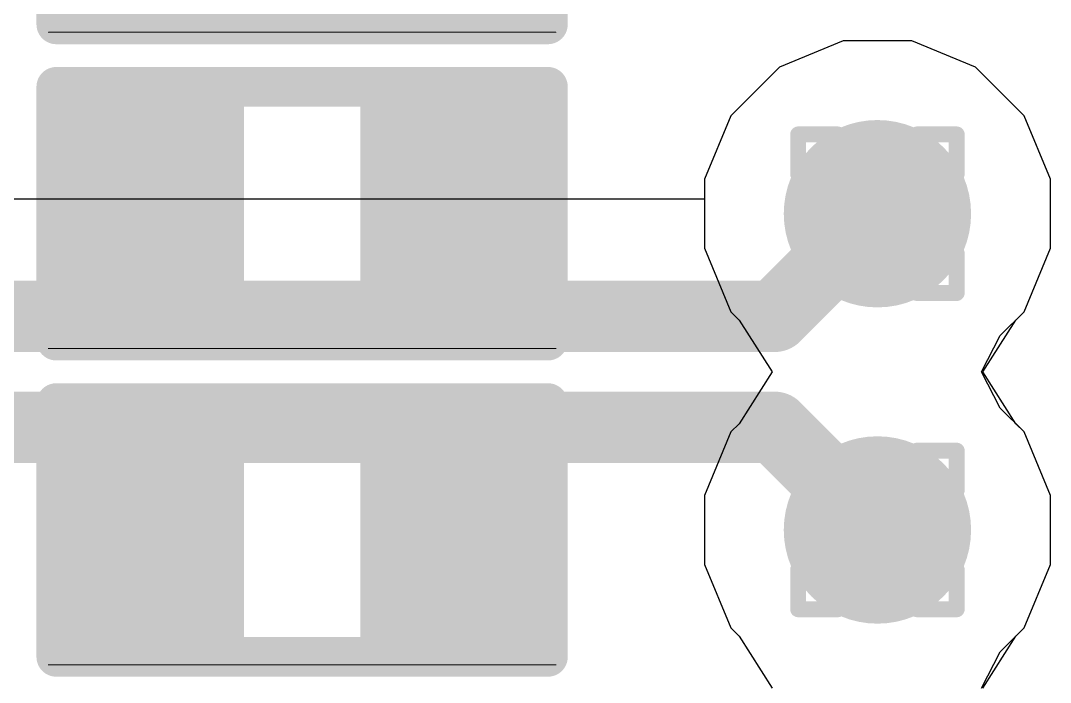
# Model space of a CAD drawing. Header units: inches. Extents: x -11 to 5379, y 0 to 5429.
# Drawn here: x 166.357 to 169.655, y 66.972 to 69.091 of the extents above; entities that cross this region are included whole.
import ezdxf

# ---------------------------------------------------------------- set-up
doc = ezdxf.new("R2010")
doc.units = ezdxf.units.IN
for name, color, linetype in [('Bottom Layer', 5, 'Continuous'), ('Drill Drawing', 1, 'Continuous'), ('GND', 16, 'Continuous'), ('PWR', 76, 'Continuous'), ('Top Layer', 1, 'Continuous'), ('Top Overlay', 2, 'Continuous'), ('Top Paste', 8, 'Continuous'), ('Top Solder', 216, 'Continuous'), ('Via Holes', 16, 'Continuous')]:
    doc.layers.add(name, color=color, linetype=linetype)

# ---------------------------------------------------------------- blocks, each defined once
blk = doc.blocks.new('R___0402_435')
at = {"layer": 'Top Layer'}
for points in [[(-0.6985, -0.3175), (-0.6985, 0.3175), (-0.2413, 0.3175), (-0.2413, -0.3175)], [(0.2413, -0.3175), (0.2413, 0.3175), (0.6985, 0.3175), (0.6985, -0.3175)]]:
    blk.add_hatch(color=1, dxfattribs=at).paths.add_polyline_path(points)
at = {"layer": 'Top Paste'}
for points in [[(-0.6985, -0.3175), (-0.6985, 0.3175), (-0.2413, 0.3175), (-0.2413, -0.3175)], [(0.2413, -0.3175), (0.2413, 0.3175), (0.6985, 0.3175), (0.6985, -0.3175)]]:
    blk.add_hatch(color=8, dxfattribs=at).paths.add_polyline_path(points)
at = {"layer": 'Top Solder'}
for points in [[(-0.7535, -0.3725), (-0.7535, 0.3725), (-0.1863, 0.3725), (-0.1863, -0.3725)], [(0.1863, -0.3725), (0.1863, 0.3725), (0.7535, 0.3725), (0.7535, -0.3725)]]:
    blk.add_hatch(color=216, dxfattribs=at).paths.add_polyline_path(points)
at = {"layer": 'Top Overlay'}
for points in [[(-0.7874, -0.4064, 0.127, 0.127, 0), (-0.7874, 0.4064, 0.127, 0.127, 0)], [(-0.7874, 0.4064, 0.127, 0.127, 0), (0.7874, 0.4064, 0.127, 0.127, 0)], [(0.7874, -0.4064, 0.127, 0.127, 0), (0.7874, 0.4064, 0.127, 0.127, 0)], [(-0.7874, -0.4064, 0.127, 0.127, 0), (0.7874, -0.4064, 0.127, 0.127, 0)], [(-0.8128, -0.4318, 0.00323, 0.00323, 0), (0.8128, -0.4318, 0.00323, 0.00323, 0)]]:
    blk.add_lwpolyline(points, format="xyseb", dxfattribs=at)
for points in [[(-0.8191, 0.4064, 0.0635, 0.0635, 1), (-0.7556, 0.4064, 0.0635, 0.0635, 1)], [(-0.8191, 0.4064, 0.0635, 0.0635, 1), (-0.7556, 0.4064, 0.0635, 0.0635, 1)], [(0.7556, 0.4064, 0.0635, 0.0635, 1), (0.8191, 0.4064, 0.0635, 0.0635, 1)], [(0.7556, 0.4064, 0.0635, 0.0635, 1), (0.8191, 0.4064, 0.0635, 0.0635, 1)], [(-0.8191, -0.4064, 0.0635, 0.0635, 1), (-0.7556, -0.4064, 0.0635, 0.0635, 1)], [(-0.8191, -0.4064, 0.0635, 0.0635, 1), (-0.7556, -0.4064, 0.0635, 0.0635, 1)], [(0.7556, -0.4064, 0.0635, 0.0635, 1), (0.8191, -0.4064, 0.0635, 0.0635, 1)], [(0.7556, -0.4064, 0.0635, 0.0635, 1), (0.8191, -0.4064, 0.0635, 0.0635, 1)], [(-0.8136, -0.4318, 0.00161, 0.00161, 1), (-0.812, -0.4318, 0.00161, 0.00161, 1)], [(0.812, -0.4318, 0.00161, 0.00161, 1), (0.8136, -0.4318, 0.00161, 0.00161, 1)]]:
    blk.add_lwpolyline(points, format="xyseb", close=True, dxfattribs=at)
blk = doc.blocks.new('R___0402_437')
at = {"layer": 'Top Layer'}
for points in [[(-0.6985, -0.3175), (-0.6985, 0.3175), (-0.2413, 0.3175), (-0.2413, -0.3175)], [(0.2413, -0.3175), (0.2413, 0.3175), (0.6985, 0.3175), (0.6985, -0.3175)]]:
    blk.add_hatch(color=1, dxfattribs=at).paths.add_polyline_path(points)
at = {"layer": 'Top Paste'}
for points in [[(-0.6985, -0.3175), (-0.6985, 0.3175), (-0.2413, 0.3175), (-0.2413, -0.3175)], [(0.2413, -0.3175), (0.2413, 0.3175), (0.6985, 0.3175), (0.6985, -0.3175)]]:
    blk.add_hatch(color=8, dxfattribs=at).paths.add_polyline_path(points)
at = {"layer": 'Top Solder'}
for points in [[(-0.7535, -0.3725), (-0.7535, 0.3725), (-0.1863, 0.3725), (-0.1863, -0.3725)], [(0.1863, -0.3725), (0.1863, 0.3725), (0.7535, 0.3725), (0.7535, -0.3725)]]:
    blk.add_hatch(color=216, dxfattribs=at).paths.add_polyline_path(points)
at = {"layer": 'Top Overlay'}
for points in [[(-0.7874, -0.4064, 0.127, 0.127, 0), (-0.7874, 0.4064, 0.127, 0.127, 0)], [(-0.7874, 0.4064, 0.127, 0.127, 0), (0.7874, 0.4064, 0.127, 0.127, 0)], [(0.7874, -0.4064, 0.127, 0.127, 0), (0.7874, 0.4064, 0.127, 0.127, 0)], [(-0.7874, -0.4064, 0.127, 0.127, 0), (0.7874, -0.4064, 0.127, 0.127, 0)], [(-0.8128, -0.4318, 0.00323, 0.00323, 0), (0.8128, -0.4318, 0.00323, 0.00323, 0)]]:
    blk.add_lwpolyline(points, format="xyseb", dxfattribs=at)
for points in [[(-0.8191, 0.4064, 0.0635, 0.0635, 1), (-0.7556, 0.4064, 0.0635, 0.0635, 1)], [(-0.8191, 0.4064, 0.0635, 0.0635, 1), (-0.7556, 0.4064, 0.0635, 0.0635, 1)], [(0.7556, 0.4064, 0.0635, 0.0635, 1), (0.8191, 0.4064, 0.0635, 0.0635, 1)], [(0.7556, 0.4064, 0.0635, 0.0635, 1), (0.8191, 0.4064, 0.0635, 0.0635, 1)], [(-0.8191, -0.4064, 0.0635, 0.0635, 1), (-0.7556, -0.4064, 0.0635, 0.0635, 1)], [(-0.8191, -0.4064, 0.0635, 0.0635, 1), (-0.7556, -0.4064, 0.0635, 0.0635, 1)], [(0.7556, -0.4064, 0.0635, 0.0635, 1), (0.8191, -0.4064, 0.0635, 0.0635, 1)], [(0.7556, -0.4064, 0.0635, 0.0635, 1), (0.8191, -0.4064, 0.0635, 0.0635, 1)], [(-0.8136, -0.4318, 0.00161, 0.00161, 1), (-0.812, -0.4318, 0.00161, 0.00161, 1)], [(0.812, -0.4318, 0.00161, 0.00161, 1), (0.8136, -0.4318, 0.00161, 0.00161, 1)]]:
    blk.add_lwpolyline(points, format="xyseb", close=True, dxfattribs=at)
blk = doc.blocks.new('R___0402_438')
at = {"layer": 'Top Layer'}
for points in [[(-0.6985, -0.3175), (-0.6985, 0.3175), (-0.2413, 0.3175), (-0.2413, -0.3175)], [(0.2413, -0.3175), (0.2413, 0.3175), (0.6985, 0.3175), (0.6985, -0.3175)]]:
    blk.add_hatch(color=1, dxfattribs=at).paths.add_polyline_path(points)
at = {"layer": 'Top Paste'}
for points in [[(-0.6985, -0.3175), (-0.6985, 0.3175), (-0.2413, 0.3175), (-0.2413, -0.3175)], [(0.2413, -0.3175), (0.2413, 0.3175), (0.6985, 0.3175), (0.6985, -0.3175)]]:
    blk.add_hatch(color=8, dxfattribs=at).paths.add_polyline_path(points)
at = {"layer": 'Top Solder'}
for points in [[(-0.7535, -0.3725), (-0.7535, 0.3725), (-0.1863, 0.3725), (-0.1863, -0.3725)], [(0.1863, -0.3725), (0.1863, 0.3725), (0.7535, 0.3725), (0.7535, -0.3725)]]:
    blk.add_hatch(color=216, dxfattribs=at).paths.add_polyline_path(points)
at = {"layer": 'Top Overlay'}
for points in [[(-0.7874, -0.4064, 0.127, 0.127, 0), (-0.7874, 0.4064, 0.127, 0.127, 0)], [(-0.7874, 0.4064, 0.127, 0.127, 0), (0.7874, 0.4064, 0.127, 0.127, 0)], [(0.7874, -0.4064, 0.127, 0.127, 0), (0.7874, 0.4064, 0.127, 0.127, 0)], [(-0.7874, -0.4064, 0.127, 0.127, 0), (0.7874, -0.4064, 0.127, 0.127, 0)], [(-0.8128, -0.4318, 0.00323, 0.00323, 0), (0.8128, -0.4318, 0.00323, 0.00323, 0)]]:
    blk.add_lwpolyline(points, format="xyseb", dxfattribs=at)
for points in [[(-0.8191, 0.4064, 0.0635, 0.0635, 1), (-0.7556, 0.4064, 0.0635, 0.0635, 1)], [(-0.8191, 0.4064, 0.0635, 0.0635, 1), (-0.7556, 0.4064, 0.0635, 0.0635, 1)], [(0.7556, 0.4064, 0.0635, 0.0635, 1), (0.8191, 0.4064, 0.0635, 0.0635, 1)], [(0.7556, 0.4064, 0.0635, 0.0635, 1), (0.8191, 0.4064, 0.0635, 0.0635, 1)], [(-0.8191, -0.4064, 0.0635, 0.0635, 1), (-0.7556, -0.4064, 0.0635, 0.0635, 1)], [(-0.8191, -0.4064, 0.0635, 0.0635, 1), (-0.7556, -0.4064, 0.0635, 0.0635, 1)], [(0.7556, -0.4064, 0.0635, 0.0635, 1), (0.8191, -0.4064, 0.0635, 0.0635, 1)], [(0.7556, -0.4064, 0.0635, 0.0635, 1), (0.8191, -0.4064, 0.0635, 0.0635, 1)], [(-0.8136, -0.4318, 0.00161, 0.00161, 1), (-0.812, -0.4318, 0.00161, 0.00161, 1)], [(0.812, -0.4318, 0.00161, 0.00161, 1), (0.8136, -0.4318, 0.00161, 0.00161, 1)]]:
    blk.add_lwpolyline(points, format="xyseb", close=True, dxfattribs=at)

msp = doc.modelspace()

# ---------------------------------------------------------------- hatches: boundary and pattern name
at = {"layer": 'Bottom Layer'}
h = msp.add_hatch(color=5, dxfattribs=at)
edge = h.paths.add_edge_path()
edge.add_arc((169.1014, 68.4729), 0.3, 0, 360)
h = msp.add_hatch(color=5, dxfattribs=at)
edge = h.paths.add_edge_path()
edge.add_arc((169.1014, 67.4602), 0.3, 0, 360)
at = {"layer": 'GND'}
h = msp.add_hatch(color=16, dxfattribs=at)
edge = h.paths.add_edge_path()
edge.add_arc((169.1014, 68.4729), 0.3, 0, 360)
h = msp.add_hatch(color=16, dxfattribs=at)
edge = h.paths.add_edge_path()
edge.add_arc((169.1014, 67.4602), 0.3, 0, 360)
at = {"layer": 'PWR'}
h = msp.add_hatch(color=76, dxfattribs=at)
edge = h.paths.add_edge_path()
edge.add_arc((169.1014, 68.4729), 0.3, 0, 360)
h = msp.add_hatch(color=76, dxfattribs=at)
edge = h.paths.add_edge_path()
edge.add_arc((169.1014, 67.4602), 0.3, 0, 360)
at = {"layer": 'Top Layer'}
h = msp.add_hatch(color=1, dxfattribs=at)
edge = h.paths.add_edge_path()
edge.add_arc((169.1014, 68.4729), 0.3, 0, 360)
h = msp.add_hatch(color=1, dxfattribs=at)
edge = h.paths.add_edge_path()
edge.add_arc((169.1014, 67.4602), 0.3, 0, 360)
at = {"layer": 'Via Holes'}
h = msp.add_hatch(color=7, dxfattribs=at)
edge = h.paths.add_edge_path()
edge.add_arc((169.1014, 68.4729), 0.15, 0, 360)
h = msp.add_hatch(color=7, dxfattribs=at)
edge = h.paths.add_edge_path()
edge.add_arc((169.1014, 67.4602), 0.15, 0, 360)

# ---------------------------------------------------------------- linework, layer by layer
at = {"layer": 'Bottom Layer'}
for p, q in [((168.9912, 69.0269), (168.7876, 68.9426)), ((169.2116, 69.0269), (168.9912, 69.0269)), ((169.4152, 68.9426), (169.2116, 69.0269)), ((168.7876, 68.9426), (168.6318, 68.7867)), ((169.5711, 68.7867), (169.4152, 68.9426)), ((168.6318, 68.7867), (168.5474, 68.5831)), ((169.6554, 68.5831), (169.5711, 68.7867)), ((168.5474, 68.5831), (168.5474, 68.5199)), ((169.6554, 68.3627), (169.6554, 68.5831)), ((168.5474, 68.5199), (165.2289, 68.5199)), ((169.5711, 68.1591), (169.6554, 68.3627)), ((169.4947, 68.0827), (169.5711, 68.1591)), ((169.4343, 67.9666), (169.4947, 68.0827)), ((169.4947, 67.8504), (169.4343, 67.9666)), ((169.5711, 67.774), (169.4947, 67.8504)), ((169.6554, 67.5704), (169.5711, 67.774)), ((169.6554, 67.35), (169.6554, 67.5704)), ((169.5711, 67.1464), (169.6554, 67.35)), ((169.4947, 67.07), (169.5711, 67.1464)), ((169.4343, 66.9539), (169.4947, 67.07))]:
    msp.add_line(p, q, dxfattribs=at)
for points in [[(168.7729, 68.1444, 0.2286, 0.2286, 0), (169.1014, 68.4729, 0.2286, 0.2286, 0)], [(165.0733, 68.1444, 0.2286, 0.2286, 0), (168.7729, 68.1444, 0.2286, 0.2286, 0)], [(164.926, 67.7888, 0.2286, 0.2286, 0), (168.7729, 67.7888, 0.2286, 0.2286, 0)], [(168.7729, 67.7888, 0.2286, 0.2286, 0), (169.1014, 67.4602, 0.2286, 0.2286, 0)]]:
    msp.add_lwpolyline(points, format="xyseb", dxfattribs=at)
for points in [[(169.0443, 68.4729, 0.1143, 0.1143, 1), (169.1586, 68.4729, 0.1143, 0.1143, 1)], [(168.7157, 68.1444, 0.1143, 0.1143, 1), (168.83, 68.1444, 0.1143, 0.1143, 1)], [(168.7157, 68.1444, 0.1143, 0.1143, 1), (168.83, 68.1444, 0.1143, 0.1143, 1)], [(168.7157, 67.7888, 0.1143, 0.1143, 1), (168.83, 67.7888, 0.1143, 0.1143, 1)], [(168.7157, 67.7888, 0.1143, 0.1143, 1), (168.83, 67.7888, 0.1143, 0.1143, 1)], [(169.0443, 67.4602, 0.1143, 0.1143, 1), (169.1586, 67.4602, 0.1143, 0.1143, 1)]]:
    msp.add_lwpolyline(points, format="xyseb", close=True, dxfattribs=at)
at = {"layer": 'Drill Drawing'}
for points in [[(168.8474, 68.5999, 0.0508, 0.0508, 0), (168.8474, 68.7269, 0.0508, 0.0508, 0)], [(168.8474, 68.7269, 0.0508, 0.0508, 0), (168.9744, 68.7269, 0.0508, 0.0508, 0)], [(168.9744, 68.7269, 0.0508, 0.0508, 0), (169.1014, 68.5999, 0.0508, 0.0508, 0)], [(169.1014, 68.5999, 0.0508, 0.0508, 0), (169.2284, 68.7269, 0.0508, 0.0508, 0)], [(169.2284, 68.7269, 0.0508, 0.0508, 0), (169.3554, 68.7269, 0.0508, 0.0508, 0)], [(169.3554, 68.5999, 0.0508, 0.0508, 0), (169.3554, 68.7269, 0.0508, 0.0508, 0)], [(168.8474, 68.5999, 0.0508, 0.0508, 0), (168.9744, 68.4729, 0.0508, 0.0508, 0)], [(169.2284, 68.4729, 0.0508, 0.0508, 0), (169.3554, 68.5999, 0.0508, 0.0508, 0)], [(168.8474, 68.3459, 0.0508, 0.0508, 0), (168.9744, 68.4729, 0.0508, 0.0508, 0)], [(169.2284, 68.4729, 0.0508, 0.0508, 0), (169.3554, 68.3459, 0.0508, 0.0508, 0)], [(168.8474, 68.2189, 0.0508, 0.0508, 0), (168.8474, 68.3459, 0.0508, 0.0508, 0)], [(168.9744, 68.2189, 0.0508, 0.0508, 0), (169.1014, 68.3459, 0.0508, 0.0508, 0)], [(169.1014, 68.3459, 0.0508, 0.0508, 0), (169.2284, 68.2189, 0.0508, 0.0508, 0)], [(169.3554, 68.2189, 0.0508, 0.0508, 0), (169.3554, 68.3459, 0.0508, 0.0508, 0)], [(168.8474, 68.2189, 0.0508, 0.0508, 0), (168.9744, 68.2189, 0.0508, 0.0508, 0)], [(169.2284, 68.2189, 0.0508, 0.0508, 0), (169.3554, 68.2189, 0.0508, 0.0508, 0)], [(168.8474, 67.5872, 0.0508, 0.0508, 0), (168.8474, 67.7142, 0.0508, 0.0508, 0)], [(168.8474, 67.7142, 0.0508, 0.0508, 0), (168.9744, 67.7142, 0.0508, 0.0508, 0)], [(168.9744, 67.7142, 0.0508, 0.0508, 0), (169.1014, 67.5872, 0.0508, 0.0508, 0)], [(169.1014, 67.5872, 0.0508, 0.0508, 0), (169.2284, 67.7142, 0.0508, 0.0508, 0)], [(169.2284, 67.7142, 0.0508, 0.0508, 0), (169.3554, 67.7142, 0.0508, 0.0508, 0)], [(169.3554, 67.5872, 0.0508, 0.0508, 0), (169.3554, 67.7142, 0.0508, 0.0508, 0)], [(168.8474, 67.5872, 0.0508, 0.0508, 0), (168.9744, 67.4602, 0.0508, 0.0508, 0)], [(169.2284, 67.4602, 0.0508, 0.0508, 0), (169.3554, 67.5872, 0.0508, 0.0508, 0)], [(168.8474, 67.3332, 0.0508, 0.0508, 0), (168.9744, 67.4602, 0.0508, 0.0508, 0)], [(169.2284, 67.4602, 0.0508, 0.0508, 0), (169.3554, 67.3332, 0.0508, 0.0508, 0)], [(168.8474, 67.2062, 0.0508, 0.0508, 0), (168.8474, 67.3332, 0.0508, 0.0508, 0)], [(168.9744, 67.2062, 0.0508, 0.0508, 0), (169.1014, 67.3332, 0.0508, 0.0508, 0)], [(169.1014, 67.3332, 0.0508, 0.0508, 0), (169.2284, 67.2062, 0.0508, 0.0508, 0)], [(169.3554, 67.2062, 0.0508, 0.0508, 0), (169.3554, 67.3332, 0.0508, 0.0508, 0)], [(168.8474, 67.2062, 0.0508, 0.0508, 0), (168.9744, 67.2062, 0.0508, 0.0508, 0)], [(169.2284, 67.2062, 0.0508, 0.0508, 0), (169.3554, 67.2062, 0.0508, 0.0508, 0)]]:
    msp.add_lwpolyline(points, format="xyseb", dxfattribs=at)
for points in [[(168.8347, 68.7269, 0.0254, 0.0254, 1), (168.8601, 68.7269, 0.0254, 0.0254, 1)], [(168.8347, 68.7269, 0.0254, 0.0254, 1), (168.8601, 68.7269, 0.0254, 0.0254, 1)], [(168.9617, 68.7269, 0.0254, 0.0254, 1), (168.9871, 68.7269, 0.0254, 0.0254, 1)], [(168.9617, 68.7269, 0.0254, 0.0254, 1), (168.9871, 68.7269, 0.0254, 0.0254, 1)], [(169.2157, 68.7269, 0.0254, 0.0254, 1), (169.2411, 68.7269, 0.0254, 0.0254, 1)], [(169.2157, 68.7269, 0.0254, 0.0254, 1), (169.2411, 68.7269, 0.0254, 0.0254, 1)], [(169.3427, 68.7269, 0.0254, 0.0254, 1), (169.3681, 68.7269, 0.0254, 0.0254, 1)], [(169.3427, 68.7269, 0.0254, 0.0254, 1), (169.3681, 68.7269, 0.0254, 0.0254, 1)], [(168.8347, 68.5999, 0.0254, 0.0254, 1), (168.8601, 68.5999, 0.0254, 0.0254, 1)], [(168.8347, 68.5999, 0.0254, 0.0254, 1), (168.8601, 68.5999, 0.0254, 0.0254, 1)], [(169.0887, 68.5999, 0.0254, 0.0254, 1), (169.1141, 68.5999, 0.0254, 0.0254, 1)], [(169.0887, 68.5999, 0.0254, 0.0254, 1), (169.1141, 68.5999, 0.0254, 0.0254, 1)], [(169.3427, 68.5999, 0.0254, 0.0254, 1), (169.3681, 68.5999, 0.0254, 0.0254, 1)], [(169.3427, 68.5999, 0.0254, 0.0254, 1), (169.3681, 68.5999, 0.0254, 0.0254, 1)], [(168.9617, 68.4729, 0.0254, 0.0254, 1), (168.9871, 68.4729, 0.0254, 0.0254, 1)], [(168.9617, 68.4729, 0.0254, 0.0254, 1), (168.9871, 68.4729, 0.0254, 0.0254, 1)], [(169.2157, 68.4729, 0.0254, 0.0254, 1), (169.2411, 68.4729, 0.0254, 0.0254, 1)], [(169.2157, 68.4729, 0.0254, 0.0254, 1), (169.2411, 68.4729, 0.0254, 0.0254, 1)], [(168.8347, 68.3459, 0.0254, 0.0254, 1), (168.8601, 68.3459, 0.0254, 0.0254, 1)], [(168.8347, 68.3459, 0.0254, 0.0254, 1), (168.8601, 68.3459, 0.0254, 0.0254, 1)], [(169.0887, 68.3459, 0.0254, 0.0254, 1), (169.1141, 68.3459, 0.0254, 0.0254, 1)], [(169.0887, 68.3459, 0.0254, 0.0254, 1), (169.1141, 68.3459, 0.0254, 0.0254, 1)], [(169.3427, 68.3459, 0.0254, 0.0254, 1), (169.3681, 68.3459, 0.0254, 0.0254, 1)], [(169.3427, 68.3459, 0.0254, 0.0254, 1), (169.3681, 68.3459, 0.0254, 0.0254, 1)], [(168.8347, 68.2189, 0.0254, 0.0254, 1), (168.8601, 68.2189, 0.0254, 0.0254, 1)], [(168.8347, 68.2189, 0.0254, 0.0254, 1), (168.8601, 68.2189, 0.0254, 0.0254, 1)], [(168.9617, 68.2189, 0.0254, 0.0254, 1), (168.9871, 68.2189, 0.0254, 0.0254, 1)], [(168.9617, 68.2189, 0.0254, 0.0254, 1), (168.9871, 68.2189, 0.0254, 0.0254, 1)], [(169.2157, 68.2189, 0.0254, 0.0254, 1), (169.2411, 68.2189, 0.0254, 0.0254, 1)], [(169.2157, 68.2189, 0.0254, 0.0254, 1), (169.2411, 68.2189, 0.0254, 0.0254, 1)], [(169.3427, 68.2189, 0.0254, 0.0254, 1), (169.3681, 68.2189, 0.0254, 0.0254, 1)], [(169.3427, 68.2189, 0.0254, 0.0254, 1), (169.3681, 68.2189, 0.0254, 0.0254, 1)], [(168.8347, 67.7142, 0.0254, 0.0254, 1), (168.8601, 67.7142, 0.0254, 0.0254, 1)], [(168.8347, 67.7142, 0.0254, 0.0254, 1), (168.8601, 67.7142, 0.0254, 0.0254, 1)], [(168.9617, 67.7142, 0.0254, 0.0254, 1), (168.9871, 67.7142, 0.0254, 0.0254, 1)], [(168.9617, 67.7142, 0.0254, 0.0254, 1), (168.9871, 67.7142, 0.0254, 0.0254, 1)], [(169.2157, 67.7142, 0.0254, 0.0254, 1), (169.2411, 67.7142, 0.0254, 0.0254, 1)], [(169.2157, 67.7142, 0.0254, 0.0254, 1), (169.2411, 67.7142, 0.0254, 0.0254, 1)], [(169.3427, 67.7142, 0.0254, 0.0254, 1), (169.3681, 67.7142, 0.0254, 0.0254, 1)], [(169.3427, 67.7142, 0.0254, 0.0254, 1), (169.3681, 67.7142, 0.0254, 0.0254, 1)], [(168.8347, 67.5872, 0.0254, 0.0254, 1), (168.8601, 67.5872, 0.0254, 0.0254, 1)], [(168.8347, 67.5872, 0.0254, 0.0254, 1), (168.8601, 67.5872, 0.0254, 0.0254, 1)], [(169.0887, 67.5872, 0.0254, 0.0254, 1), (169.1141, 67.5872, 0.0254, 0.0254, 1)], [(169.0887, 67.5872, 0.0254, 0.0254, 1), (169.1141, 67.5872, 0.0254, 0.0254, 1)], [(169.3427, 67.5872, 0.0254, 0.0254, 1), (169.3681, 67.5872, 0.0254, 0.0254, 1)], [(169.3427, 67.5872, 0.0254, 0.0254, 1), (169.3681, 67.5872, 0.0254, 0.0254, 1)], [(168.9617, 67.4602, 0.0254, 0.0254, 1), (168.9871, 67.4602, 0.0254, 0.0254, 1)], [(168.9617, 67.4602, 0.0254, 0.0254, 1), (168.9871, 67.4602, 0.0254, 0.0254, 1)], [(169.2157, 67.4602, 0.0254, 0.0254, 1), (169.2411, 67.4602, 0.0254, 0.0254, 1)], [(169.2157, 67.4602, 0.0254, 0.0254, 1), (169.2411, 67.4602, 0.0254, 0.0254, 1)], [(168.8347, 67.3332, 0.0254, 0.0254, 1), (168.8601, 67.3332, 0.0254, 0.0254, 1)], [(168.8347, 67.3332, 0.0254, 0.0254, 1), (168.8601, 67.3332, 0.0254, 0.0254, 1)], [(169.0887, 67.3332, 0.0254, 0.0254, 1), (169.1141, 67.3332, 0.0254, 0.0254, 1)], [(169.0887, 67.3332, 0.0254, 0.0254, 1), (169.1141, 67.3332, 0.0254, 0.0254, 1)], [(169.3427, 67.3332, 0.0254, 0.0254, 1), (169.3681, 67.3332, 0.0254, 0.0254, 1)], [(169.3427, 67.3332, 0.0254, 0.0254, 1), (169.3681, 67.3332, 0.0254, 0.0254, 1)], [(168.8347, 67.2062, 0.0254, 0.0254, 1), (168.8601, 67.2062, 0.0254, 0.0254, 1)], [(168.8347, 67.2062, 0.0254, 0.0254, 1), (168.8601, 67.2062, 0.0254, 0.0254, 1)], [(168.9617, 67.2062, 0.0254, 0.0254, 1), (168.9871, 67.2062, 0.0254, 0.0254, 1)], [(168.9617, 67.2062, 0.0254, 0.0254, 1), (168.9871, 67.2062, 0.0254, 0.0254, 1)], [(169.2157, 67.2062, 0.0254, 0.0254, 1), (169.2411, 67.2062, 0.0254, 0.0254, 1)], [(169.2157, 67.2062, 0.0254, 0.0254, 1), (169.2411, 67.2062, 0.0254, 0.0254, 1)], [(169.3427, 67.2062, 0.0254, 0.0254, 1), (169.3681, 67.2062, 0.0254, 0.0254, 1)], [(169.3427, 67.2062, 0.0254, 0.0254, 1), (169.3681, 67.2062, 0.0254, 0.0254, 1)]]:
    msp.add_lwpolyline(points, format="xyseb", close=True, dxfattribs=at)
at = {"layer": 'GND'}
for p, q in [((168.9912, 69.0269), (168.7876, 68.9426)), ((169.2116, 69.0269), (168.9912, 69.0269)), ((169.4152, 68.9426), (169.2116, 69.0269)), ((168.7876, 68.9426), (168.6318, 68.7867)), ((169.5711, 68.7867), (169.4152, 68.9426)), ((168.6318, 68.7867), (168.5474, 68.5831)), ((169.6554, 68.5831), (169.5711, 68.7867)), ((168.5474, 68.5831), (168.5474, 68.3627)), ((169.6554, 68.3627), (169.6554, 68.5831)), ((168.5474, 68.3627), (168.6318, 68.1591)), ((169.5711, 68.1591), (169.6554, 68.3627)), ((168.6318, 68.1591), (168.6584, 68.1325)), ((169.5445, 68.1325), (169.5711, 68.1591)), ((168.6584, 68.1325), (168.7642, 67.9666)), ((169.4386, 67.9666), (169.5445, 68.1325)), ((168.7642, 67.9666), (168.6584, 67.8006)), ((169.5445, 67.8006), (169.4386, 67.9666)), ((168.6584, 67.8006), (168.6318, 67.774)), ((169.5711, 67.774), (169.5445, 67.8006)), ((168.6318, 67.774), (168.5474, 67.5704)), ((169.6554, 67.5704), (169.5711, 67.774)), ((168.5474, 67.5704), (168.5474, 67.35)), ((169.6554, 67.35), (169.6554, 67.5704)), ((168.5474, 67.35), (168.6318, 67.1464)), ((169.5711, 67.1464), (169.6554, 67.35)), ((168.6318, 67.1464), (168.6584, 67.1198)), ((169.5445, 67.1198), (169.5711, 67.1464)), ((168.6584, 67.1198), (168.7642, 66.9539)), ((169.4386, 66.9539), (169.5445, 67.1198))]:
    msp.add_line(p, q, dxfattribs=at)
at = {"layer": 'PWR'}
for p, q in [((168.9912, 69.0269), (168.7876, 68.9426)), ((169.2116, 69.0269), (168.9912, 69.0269)), ((169.4152, 68.9426), (169.2116, 69.0269)), ((168.7876, 68.9426), (168.6318, 68.7867)), ((169.5711, 68.7867), (169.4152, 68.9426)), ((168.6318, 68.7867), (168.5474, 68.5831)), ((169.6554, 68.5831), (169.5711, 68.7867)), ((168.5474, 68.5831), (168.5474, 68.3627)), ((169.6554, 68.3627), (169.6554, 68.5831)), ((168.5474, 68.3627), (168.6318, 68.1591)), ((169.5711, 68.1591), (169.6554, 68.3627)), ((168.6318, 68.1591), (168.6584, 68.1325)), ((169.5445, 68.1325), (169.5711, 68.1591)), ((168.6584, 68.1325), (168.7642, 67.9666)), ((169.4386, 67.9666), (169.5445, 68.1325)), ((168.7642, 67.9666), (168.6584, 67.8006)), ((169.5445, 67.8006), (169.4386, 67.9666)), ((168.6584, 67.8006), (168.6318, 67.774)), ((169.5711, 67.774), (169.5445, 67.8006)), ((168.6318, 67.774), (168.5474, 67.5704)), ((169.6554, 67.5704), (169.5711, 67.774)), ((168.5474, 67.5704), (168.5474, 67.35)), ((169.6554, 67.35), (169.6554, 67.5704)), ((168.5474, 67.35), (168.6318, 67.1464)), ((169.5711, 67.1464), (169.6554, 67.35)), ((168.6318, 67.1464), (168.6584, 67.1198)), ((169.5445, 67.1198), (169.5711, 67.1464)), ((168.6584, 67.1198), (168.7642, 66.9539)), ((169.4386, 66.9539), (169.5445, 67.1198))]:
    msp.add_line(p, q, dxfattribs=at)
at = {"layer": 'Top Layer'}
for points in [[(166.7888, 68.384, 0.2286, 0.2286, 0), (166.7888, 68.4729, 0.2286, 0.2286, 0)], [(167.7286, 68.384, 0.2286, 0.2286, 0), (167.7286, 68.4729, 0.2286, 0.2286, 0)], [(168.7729, 68.1444, 0.2286, 0.2286, 0), (169.1014, 68.4729, 0.2286, 0.2286, 0)], [(166.5492, 68.1444, 0.2286, 0.2286, 0), (166.7888, 68.384, 0.2286, 0.2286, 0)], [(167.7286, 68.384, 0.2286, 0.2286, 0), (167.9683, 68.1444, 0.2286, 0.2286, 0)], [(164.8727, 68.1444, 0.2286, 0.2286, 0), (166.5492, 68.1444, 0.2286, 0.2286, 0)], [(167.9683, 68.1444, 0.2286, 0.2286, 0), (168.7729, 68.1444, 0.2286, 0.2286, 0)], [(165.02, 67.7888, 0.2286, 0.2286, 0), (166.5492, 67.7888, 0.2286, 0.2286, 0)], [(166.5492, 67.7888, 0.2286, 0.2286, 0), (166.7888, 67.5491, 0.2286, 0.2286, 0)], [(167.7286, 67.5491, 0.2286, 0.2286, 0), (167.9683, 67.7888, 0.2286, 0.2286, 0)], [(167.9683, 67.7888, 0.2286, 0.2286, 0), (168.7729, 67.7888, 0.2286, 0.2286, 0)], [(168.7729, 67.7888, 0.2286, 0.2286, 0), (169.1014, 67.4602, 0.2286, 0.2286, 0)], [(166.7888, 67.4602, 0.2286, 0.2286, 0), (166.7888, 67.5491, 0.2286, 0.2286, 0)], [(167.7286, 67.4602, 0.2286, 0.2286, 0), (167.7286, 67.5491, 0.2286, 0.2286, 0)]]:
    msp.add_lwpolyline(points, format="xyseb", dxfattribs=at)
for points in [[(166.7317, 68.4729, 0.1143, 0.1143, 1), (166.846, 68.4729, 0.1143, 0.1143, 1)], [(167.6715, 68.4729, 0.1143, 0.1143, 1), (167.7858, 68.4729, 0.1143, 0.1143, 1)], [(169.0443, 68.4729, 0.1143, 0.1143, 1), (169.1586, 68.4729, 0.1143, 0.1143, 1)], [(166.7317, 68.384, 0.1143, 0.1143, 1), (166.846, 68.384, 0.1143, 0.1143, 1)], [(166.7317, 68.384, 0.1143, 0.1143, 1), (166.846, 68.384, 0.1143, 0.1143, 1)], [(167.6715, 68.384, 0.1143, 0.1143, 1), (167.7858, 68.384, 0.1143, 0.1143, 1)], [(167.6715, 68.384, 0.1143, 0.1143, 1), (167.7858, 68.384, 0.1143, 0.1143, 1)], [(166.492, 68.1444, 0.1143, 0.1143, 1), (166.6063, 68.1444, 0.1143, 0.1143, 1)], [(166.492, 68.1444, 0.1143, 0.1143, 1), (166.6063, 68.1444, 0.1143, 0.1143, 1)], [(167.9111, 68.1444, 0.1143, 0.1143, 1), (168.0254, 68.1444, 0.1143, 0.1143, 1)], [(167.9111, 68.1444, 0.1143, 0.1143, 1), (168.0254, 68.1444, 0.1143, 0.1143, 1)], [(168.7157, 68.1444, 0.1143, 0.1143, 1), (168.83, 68.1444, 0.1143, 0.1143, 1)], [(168.7157, 68.1444, 0.1143, 0.1143, 1), (168.83, 68.1444, 0.1143, 0.1143, 1)], [(166.492, 67.7888, 0.1143, 0.1143, 1), (166.6063, 67.7888, 0.1143, 0.1143, 1)], [(166.492, 67.7888, 0.1143, 0.1143, 1), (166.6063, 67.7888, 0.1143, 0.1143, 1)], [(167.9111, 67.7888, 0.1143, 0.1143, 1), (168.0254, 67.7888, 0.1143, 0.1143, 1)], [(167.9111, 67.7888, 0.1143, 0.1143, 1), (168.0254, 67.7888, 0.1143, 0.1143, 1)], [(168.7157, 67.7888, 0.1143, 0.1143, 1), (168.83, 67.7888, 0.1143, 0.1143, 1)], [(168.7157, 67.7888, 0.1143, 0.1143, 1), (168.83, 67.7888, 0.1143, 0.1143, 1)], [(166.7317, 67.5491, 0.1143, 0.1143, 1), (166.846, 67.5491, 0.1143, 0.1143, 1)], [(166.7317, 67.5491, 0.1143, 0.1143, 1), (166.846, 67.5491, 0.1143, 0.1143, 1)], [(167.6715, 67.5491, 0.1143, 0.1143, 1), (167.7858, 67.5491, 0.1143, 0.1143, 1)], [(167.6715, 67.5491, 0.1143, 0.1143, 1), (167.7858, 67.5491, 0.1143, 0.1143, 1)], [(166.7317, 67.4602, 0.1143, 0.1143, 1), (166.846, 67.4602, 0.1143, 0.1143, 1)], [(167.6715, 67.4602, 0.1143, 0.1143, 1), (167.7858, 67.4602, 0.1143, 0.1143, 1)], [(169.0443, 67.4602, 0.1143, 0.1143, 1), (169.1586, 67.4602, 0.1143, 0.1143, 1)]]:
    msp.add_lwpolyline(points, format="xyseb", close=True, dxfattribs=at)

# ---------------------------------------------------------------- block references
for name, p in [('R___0402_435', (167.2587, 69.4856)), ('R___0402_437', (167.2587, 68.4729)), ('R___0402_438', (167.2587, 67.4602))]:
    msp.add_blockref(name, p)

doc.saveas('drawing.dxf')
